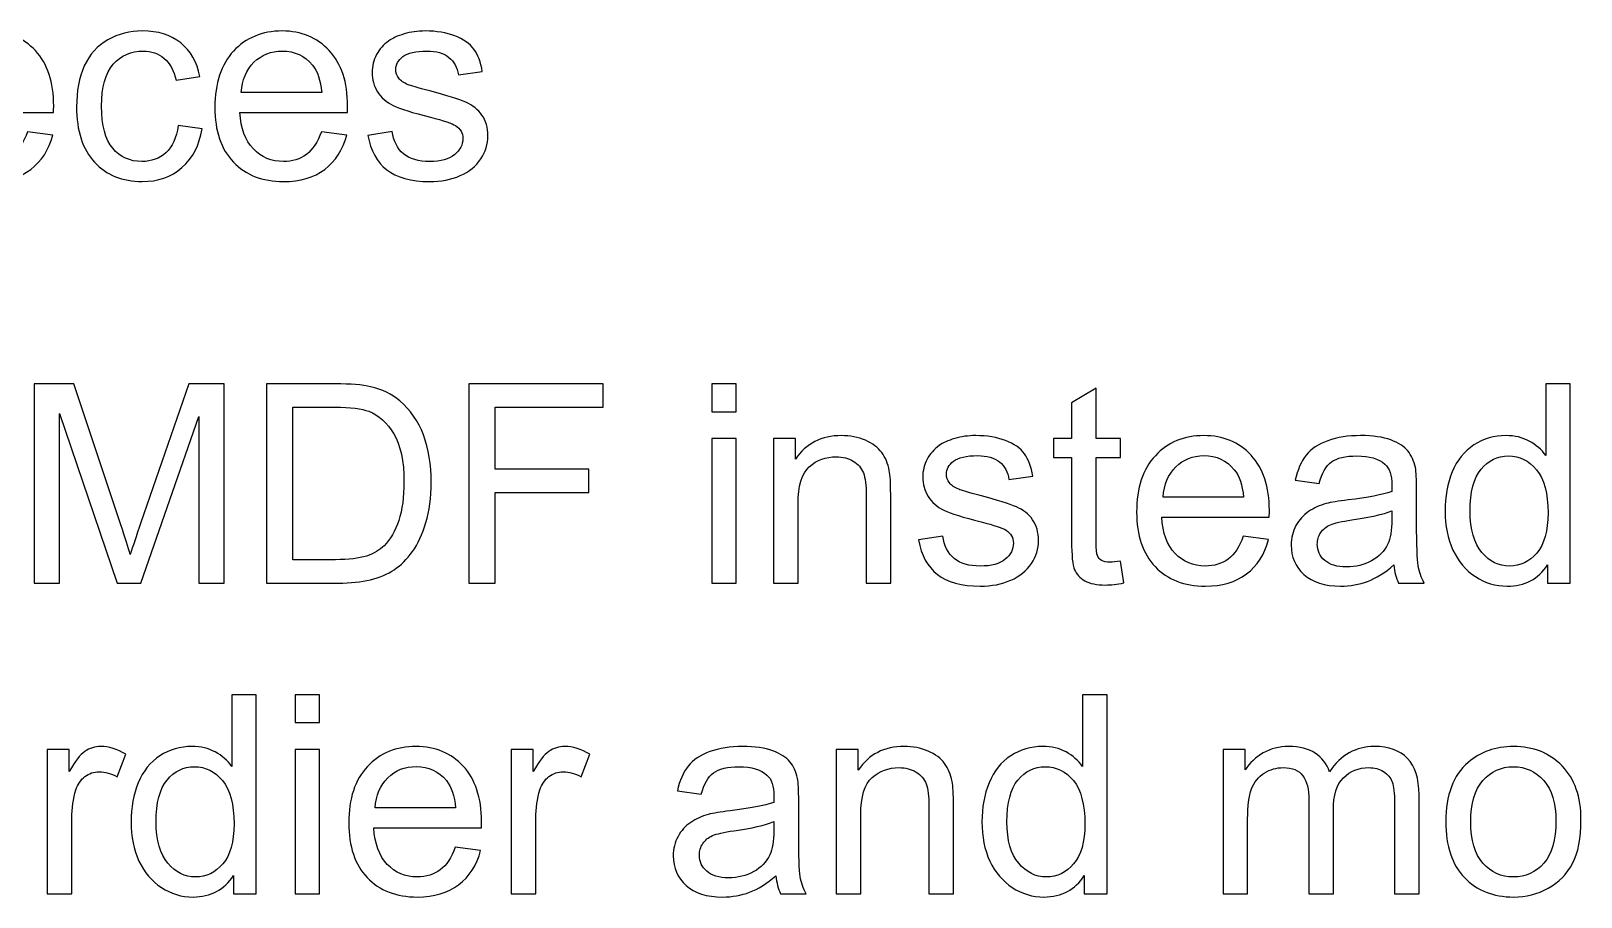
# Model space of a CAD drawing. Header units: millimetres. Extents: x 198 to 2265, y -986 to 144.
# Drawn here: x 579.4 to 720.9, y -965.9 to -886.9 of the extents above; entities that cross this region are included whole.
import ezdxf

# ---------------------------------------------------------------- set-up
doc = ezdxf.new("R2010")
doc.units = ezdxf.units.MM
doc.header["$MEASUREMENT"] = 0
doc.layers.add('Layer 1', color=7, linetype='Continuous')

msp = doc.modelspace()

# ---------------------------------------------------------------- linework, layer by layer
at = {"layer": 'Layer 1', "color": 250}
for points, knots in [([(579.1095, -896.0933), (579.1095, -896.0933), (581.4209, -896.3981), (581.4209, -896.3981), (581.0611, -897.7401), (580.388, -898.7857), (579.4058, -899.5265), (578.4237, -900.2674), (577.1706, -900.6399), (575.6424, -900.6399), (573.7205, -900.6399), (572.1965, -900.0472), (571.0704, -898.8619), (569.9443, -897.6808), (569.3813, -896.0171), (569.3813, -893.8793), (569.3813, -891.6695), (569.9486, -889.9507), (571.0873, -888.7315), (572.2261, -887.5081), (573.7035, -886.8985), (575.5196, -886.8985), (577.2765, -886.8985), (578.7116, -887.4954), (579.8249, -888.6934), (580.9383, -889.8915), (581.4971, -891.5763), (581.4971, -893.748), (581.4971, -893.8793), (581.4929, -894.0782), (581.4844, -894.3407), (581.4844, -894.3407), (571.6673, -894.3407), (571.6673, -894.3407), (571.752, -895.7843), (572.1584, -896.8934), (572.895, -897.6596), (573.6273, -898.4259), (574.546, -898.8111), (575.6424, -898.8111), (576.4594, -898.8111), (577.1579, -898.5952), (577.7337, -898.1634), (578.3136, -897.7316), (578.7708, -897.0416), (579.1095, -896.0933)], [0, 0, 0, 0, 0.06666667, 0.06666667, 0.06666667, 0.13333333, 0.13333333, 0.13333333, 0.2, 0.2, 0.2, 0.26666667, 0.26666667, 0.26666667, 0.33333333, 0.33333333, 0.33333333, 0.4, 0.4, 0.4, 0.46666667, 0.46666667, 0.46666667, 0.53333333, 0.53333333, 0.53333333, 0.6, 0.6, 0.6, 0.66666667, 0.66666667, 0.66666667, 0.73333333, 0.73333333, 0.73333333, 0.8, 0.8, 0.8, 0.86666667, 0.86666667, 0.86666667, 0.93333333, 0.93333333, 0.93333333, 1, 1, 1, 1]), ([(592.8551, -895.5345), (592.8551, -895.5345), (595.0395, -895.8393), (595.0395, -895.8393), (594.7982, -897.3421), (594.1886, -898.5148), (593.2022, -899.3657), (592.2159, -900.2166), (591.0009, -900.6399), (589.5658, -900.6399), (587.7666, -900.6399), (586.3188, -900.0515), (585.2266, -898.8746), (584.1302, -897.6977), (583.5841, -896.0129), (583.5841, -893.82), (583.5841, -892.3976), (583.8212, -891.1572), (584.2911, -890.0904), (584.761, -889.0279), (585.4764, -888.2278), (586.4416, -887.6986), (587.4026, -887.1652), (588.4482, -886.8985), (589.5827, -886.8985), (591.0094, -886.8985), (592.182, -887.2583), (593.0879, -887.9822), (593.9981, -888.7061), (594.5823, -889.7348), (594.8363, -891.0641), (594.8363, -891.0641), (592.6773, -891.3943), (592.6773, -891.3943), (592.4699, -890.5095), (592.1058, -889.8449), (591.5766, -889.3962), (591.0517, -888.9517), (590.4167, -888.7273), (589.6716, -888.7273), (588.5456, -888.7273), (587.6312, -889.1295), (586.9242, -889.9338), (586.2215, -890.7424), (585.8701, -892.0124), (585.8701, -893.7565), (585.8701, -895.526), (586.2088, -896.8087), (586.8861, -897.6088), (587.5677, -898.4089), (588.4524, -898.8111), (589.5404, -898.8111), (590.4209, -898.8111), (591.1533, -898.5444), (591.7375, -898.0068), (592.3259, -897.4734), (592.6985, -896.6479), (592.8551, -895.5345)], [0, 0, 0, 0, 0.05263158, 0.05263158, 0.05263158, 0.10526316, 0.10526316, 0.10526316, 0.15789474, 0.15789474, 0.15789474, 0.21052632, 0.21052632, 0.21052632, 0.26315789, 0.26315789, 0.26315789, 0.31578947, 0.31578947, 0.31578947, 0.36842105, 0.36842105, 0.36842105, 0.42105263, 0.42105263, 0.42105263, 0.47368421, 0.47368421, 0.47368421, 0.52631579, 0.52631579, 0.52631579, 0.57894737, 0.57894737, 0.57894737, 0.63157895, 0.63157895, 0.63157895, 0.68421053, 0.68421053, 0.68421053, 0.73684211, 0.73684211, 0.73684211, 0.78947368, 0.78947368, 0.78947368, 0.84210526, 0.84210526, 0.84210526, 0.89473684, 0.89473684, 0.89473684, 0.94736842, 0.94736842, 0.94736842, 1, 1, 1, 1]), ([(605.9361, -896.0933), (605.9361, -896.0933), (608.2475, -896.3981), (608.2475, -896.3981), (607.8877, -897.7401), (607.2146, -898.7857), (606.2324, -899.5265), (605.2503, -900.2674), (603.9972, -900.6399), (602.469, -900.6399), (600.5471, -900.6399), (599.0231, -900.0472), (597.897, -898.8619), (596.7709, -897.6808), (596.2079, -896.0171), (596.2079, -893.8793), (596.2079, -891.6695), (596.7752, -889.9507), (597.9139, -888.7315), (599.0527, -887.5081), (600.5301, -886.8985), (602.3462, -886.8985), (604.1031, -886.8985), (605.5382, -887.4954), (606.6515, -888.6934), (607.7649, -889.8915), (608.3237, -891.5763), (608.3237, -893.748), (608.3237, -893.8793), (608.3195, -894.0782), (608.311, -894.3407), (608.311, -894.3407), (598.4939, -894.3407), (598.4939, -894.3407), (598.5786, -895.7843), (598.985, -896.8934), (599.7216, -897.6596), (600.4539, -898.4259), (601.3726, -898.8111), (602.469, -898.8111), (603.286, -898.8111), (603.9845, -898.5952), (604.5603, -898.1634), (605.1402, -897.7316), (605.5974, -897.0416), (605.9361, -896.0933)], [0, 0, 0, 0, 0.06666667, 0.06666667, 0.06666667, 0.13333333, 0.13333333, 0.13333333, 0.2, 0.2, 0.2, 0.26666667, 0.26666667, 0.26666667, 0.33333333, 0.33333333, 0.33333333, 0.4, 0.4, 0.4, 0.46666667, 0.46666667, 0.46666667, 0.53333333, 0.53333333, 0.53333333, 0.6, 0.6, 0.6, 0.66666667, 0.66666667, 0.66666667, 0.73333333, 0.73333333, 0.73333333, 0.8, 0.8, 0.8, 0.86666667, 0.86666667, 0.86666667, 0.93333333, 0.93333333, 0.93333333, 1, 1, 1, 1]), ([(610.1821, -896.4235), (610.1821, -896.4235), (612.3919, -896.0679), (612.3919, -896.0679), (612.5147, -896.9527), (612.8618, -897.63), (613.4291, -898.1041), (613.9963, -898.574), (614.7922, -898.8111), (615.8082, -898.8111), (616.8369, -898.8111), (617.5989, -898.6037), (618.0984, -898.1846), (618.5937, -897.7697), (618.8435, -897.2786), (618.8435, -896.7156), (618.8435, -896.2118), (618.6191, -895.8139), (618.1746, -895.526), (617.8614, -895.3271), (617.0994, -895.0773), (615.8886, -894.7683), (614.2546, -894.3576), (613.1243, -894.002), (612.4893, -893.7015), (611.8585, -893.3967), (611.3801, -892.9818), (611.0542, -892.4484), (610.7282, -891.9192), (610.5631, -891.3308), (610.5631, -890.6873), (610.5631, -890.0989), (610.6986, -889.557), (610.9653, -889.0575), (611.2362, -888.558), (611.6003, -888.1431), (612.0617, -887.8129), (612.4088, -887.5589), (612.883, -887.343), (613.4799, -887.1652), (614.081, -886.9874), (614.7202, -886.8985), (615.406, -886.8985), (616.439, -886.8985), (617.3449, -887.0467), (618.1238, -887.3472), (618.907, -887.6436), (619.4827, -888.05), (619.8553, -888.558), (620.2236, -889.0702), (620.4818, -889.7518), (620.6215, -890.6069), (620.6215, -890.6069), (618.4371, -890.9117), (618.4371, -890.9117), (618.3397, -890.2259), (618.0519, -889.6883), (617.5777, -889.303), (617.1036, -888.9178), (616.4347, -888.7273), (615.5669, -888.7273), (614.5467, -888.7273), (613.8143, -888.8966), (613.3783, -889.2353), (612.9422, -889.574), (612.7221, -889.9719), (612.7221, -890.4249), (612.7221, -890.7127), (612.811, -890.9752), (612.993, -891.208), (613.1751, -891.4451), (613.4587, -891.6441), (613.8482, -891.8007), (614.0725, -891.8854), (614.7245, -892.0759), (615.8167, -892.3722), (617.3915, -892.7913), (618.4921, -893.1384), (619.1187, -893.4051), (619.7452, -893.6718), (620.2363, -894.0655), (620.5919, -894.5735), (620.9517, -895.0858), (621.1295, -895.7208), (621.1295, -896.4828), (621.1295, -897.2236), (620.9136, -897.9221), (620.4776, -898.5783), (620.0415, -899.2344), (619.415, -899.7424), (618.598, -900.1023), (617.7767, -900.4621), (616.8496, -900.6399), (615.8167, -900.6399), (614.1064, -900.6399), (612.7983, -900.2843), (611.9008, -899.5773), (611.0034, -898.8661), (610.4319, -897.8163), (610.1821, -896.4235)], [0, 0, 0, 0, 0.03030303, 0.03030303, 0.03030303, 0.06060606, 0.06060606, 0.06060606, 0.09090909, 0.09090909, 0.09090909, 0.12121212, 0.12121212, 0.12121212, 0.15151515, 0.15151515, 0.15151515, 0.18181818, 0.18181818, 0.18181818, 0.21212121, 0.21212121, 0.21212121, 0.24242424, 0.24242424, 0.24242424, 0.27272727, 0.27272727, 0.27272727, 0.3030303, 0.3030303, 0.3030303, 0.33333333, 0.33333333, 0.33333333, 0.36363636, 0.36363636, 0.36363636, 0.39393939, 0.39393939, 0.39393939, 0.42424242, 0.42424242, 0.42424242, 0.45454545, 0.45454545, 0.45454545, 0.48484848, 0.48484848, 0.48484848, 0.51515152, 0.51515152, 0.51515152, 0.54545455, 0.54545455, 0.54545455, 0.57575758, 0.57575758, 0.57575758, 0.60606061, 0.60606061, 0.60606061, 0.63636364, 0.63636364, 0.63636364, 0.66666667, 0.66666667, 0.66666667, 0.6969697, 0.6969697, 0.6969697, 0.72727273, 0.72727273, 0.72727273, 0.75757576, 0.75757576, 0.75757576, 0.78787879, 0.78787879, 0.78787879, 0.81818182, 0.81818182, 0.81818182, 0.84848485, 0.84848485, 0.84848485, 0.87878788, 0.87878788, 0.87878788, 0.90909091, 0.90909091, 0.90909091, 0.93939394, 0.93939394, 0.93939394, 0.96969697, 0.96969697, 0.96969697, 1, 1, 1, 1]), ([(598.6209, -892.5119), (598.6209, -892.5119), (605.9615, -892.5119), (605.9615, -892.5119), (605.8641, -891.4028), (605.5805, -890.573), (605.1191, -890.0185), (604.4121, -889.1591), (603.4892, -888.7273), (602.3589, -888.7273), (601.3345, -888.7273), (600.4751, -889.0702), (599.7766, -889.756), (599.0823, -890.4418), (598.6971, -891.3604), (598.6209, -892.5119)], [0, 0, 0, 0, 0.2, 0.2, 0.2, 0.4, 0.4, 0.4, 0.6, 0.6, 0.6, 0.8, 0.8, 0.8, 1, 1, 1, 1]), ([(579.7154, -937.2927), (579.7154, -937.2927), (579.7154, -919.1063), (579.7154, -919.1063), (579.7154, -919.1063), (583.3222, -919.1063), (583.3222, -919.1063), (583.3222, -919.1063), (587.6233, -931.9799), (587.6233, -931.9799), (588.0212, -933.1779), (588.3091, -934.0754), (588.4911, -934.6723), (588.6985, -934.0119), (589.0245, -933.0382), (589.4648, -931.7555), (589.4648, -931.7555), (593.842, -919.1063), (593.842, -919.1063), (593.842, -919.1063), (597.0636, -919.1063), (597.0636, -919.1063), (597.0636, -919.1063), (597.0636, -937.2927), (597.0636, -937.2927), (597.0636, -937.2927), (594.7522, -937.2927), (594.7522, -937.2927), (594.7522, -937.2927), (594.7522, -922.0781), (594.7522, -922.0781), (594.7522, -922.0781), (589.4436, -937.2927), (589.4436, -937.2927), (589.4436, -937.2927), (587.2761, -937.2927), (587.2761, -937.2927), (587.2761, -937.2927), (582.0268, -921.7987), (582.0268, -921.7987), (582.0268, -921.7987), (582.0268, -937.2927), (582.0268, -937.2927), (582.0268, -937.2927), (579.7154, -937.2927), (579.7154, -937.2927)], [0, 0, 0, 0, 0.06666667, 0.06666667, 0.06666667, 0.13333333, 0.13333333, 0.13333333, 0.2, 0.2, 0.2, 0.26666667, 0.26666667, 0.26666667, 0.33333333, 0.33333333, 0.33333333, 0.4, 0.4, 0.4, 0.46666667, 0.46666667, 0.46666667, 0.53333333, 0.53333333, 0.53333333, 0.6, 0.6, 0.6, 0.66666667, 0.66666667, 0.66666667, 0.73333333, 0.73333333, 0.73333333, 0.8, 0.8, 0.8, 0.86666667, 0.86666667, 0.86666667, 0.93333333, 0.93333333, 0.93333333, 1, 1, 1, 1]), ([(600.9244, -937.2927), (600.9244, -937.2927), (600.9244, -919.1063), (600.9244, -919.1063), (600.9244, -919.1063), (607.1897, -919.1063), (607.1897, -919.1063), (608.6037, -919.1063), (609.6832, -919.191), (610.4282, -919.3645), (611.4696, -919.6058), (612.3586, -920.0419), (613.0952, -920.6684), (614.0562, -921.4812), (614.7716, -922.5141), (615.2458, -923.7757), (615.7241, -925.0372), (615.9612, -926.4808), (615.9612, -928.1021), (615.9612, -929.4822), (615.8003, -930.7056), (615.4786, -931.7724), (615.1569, -932.8392), (614.742, -933.724), (614.2382, -934.4225), (613.7302, -935.121), (613.1799, -935.6713), (612.5788, -936.0693), (611.9819, -936.4714), (611.258, -936.7762), (610.4113, -936.9837), (609.5604, -937.1911), (608.5867, -937.2927), (607.4861, -937.2927), (607.4861, -937.2927), (600.9244, -937.2927), (600.9244, -937.2927)], [0, 0, 0, 0, 0.08333333, 0.08333333, 0.08333333, 0.16666667, 0.16666667, 0.16666667, 0.25, 0.25, 0.25, 0.33333333, 0.33333333, 0.33333333, 0.41666667, 0.41666667, 0.41666667, 0.5, 0.5, 0.5, 0.58333333, 0.58333333, 0.58333333, 0.66666667, 0.66666667, 0.66666667, 0.75, 0.75, 0.75, 0.83333333, 0.83333333, 0.83333333, 0.91666667, 0.91666667, 0.91666667, 1, 1, 1, 1]), ([(619.3944, -937.2927), (619.3944, -937.2927), (619.3944, -919.1063), (619.3944, -919.1063), (619.3944, -919.1063), (631.6626, -919.1063), (631.6626, -919.1063), (631.6626, -919.1063), (631.6626, -921.2399), (631.6626, -921.2399), (631.6626, -921.2399), (621.8074, -921.2399), (621.8074, -921.2399), (621.8074, -921.2399), (621.8074, -926.9041), (621.8074, -926.9041), (621.8074, -926.9041), (630.3418, -926.9041), (630.3418, -926.9041), (630.3418, -926.9041), (630.3418, -929.0377), (630.3418, -929.0377), (630.3418, -929.0377), (621.8074, -929.0377), (621.8074, -929.0377), (621.8074, -929.0377), (621.8074, -937.2927), (621.8074, -937.2927), (621.8074, -937.2927), (619.3944, -937.2927), (619.3944, -937.2927)], [0, 0, 0, 0, 0.1, 0.1, 0.1, 0.2, 0.2, 0.2, 0.3, 0.3, 0.3, 0.4, 0.4, 0.4, 0.5, 0.5, 0.5, 0.6, 0.6, 0.6, 0.7, 0.7, 0.7, 0.8, 0.8, 0.8, 0.9, 0.9, 0.9, 1, 1, 1, 1]), ([(641.5602, -921.6463), (641.5602, -921.6463), (641.5602, -919.1063), (641.5602, -919.1063), (641.5602, -919.1063), (643.7954, -919.1063), (643.7954, -919.1063), (643.7954, -919.1063), (643.7954, -921.6463), (643.7954, -921.6463), (643.7954, -921.6463), (641.5602, -921.6463), (641.5602, -921.6463)], [0, 0, 0, 0, 0.25, 0.25, 0.25, 0.5, 0.5, 0.5, 0.75, 0.75, 0.75, 1, 1, 1, 1]), ([(678.8812, -935.2988), (678.8812, -935.2988), (679.186, -937.2715), (679.186, -937.2715), (678.5595, -937.4028), (677.9964, -937.4705), (677.5054, -937.4705), (676.6968, -937.4705), (676.0703, -937.3435), (675.6215, -937.0853), (675.177, -936.827), (674.8638, -936.4926), (674.6817, -936.0735), (674.4997, -935.6544), (674.4108, -934.7739), (674.4108, -933.4319), (674.4108, -933.4319), (674.4108, -925.8373), (674.4108, -925.8373), (674.4108, -925.8373), (672.7598, -925.8373), (672.7598, -925.8373), (672.7598, -925.8373), (672.7598, -924.1101), (672.7598, -924.1101), (672.7598, -924.1101), (674.4108, -924.1101), (674.4108, -924.1101), (674.4108, -924.1101), (674.4108, -920.8504), (674.4108, -920.8504), (674.4108, -920.8504), (676.646, -919.5085), (676.646, -919.5085), (676.646, -919.5085), (676.646, -924.1101), (676.646, -924.1101), (676.646, -924.1101), (678.8812, -924.1101), (678.8812, -924.1101), (678.8812, -924.1101), (678.8812, -925.8373), (678.8812, -925.8373), (678.8812, -925.8373), (676.646, -925.8373), (676.646, -925.8373), (676.646, -925.8373), (676.646, -933.5589), (676.646, -933.5589), (676.646, -934.1981), (676.6841, -934.6088), (676.7645, -934.7908), (676.8407, -934.9728), (676.9677, -935.1168), (677.1455, -935.2268), (677.3233, -935.3327), (677.5773, -935.3877), (677.9075, -935.3877), (678.1531, -935.3877), (678.479, -935.3581), (678.8812, -935.2988)], [0, 0, 0, 0, 0.05, 0.05, 0.05, 0.1, 0.1, 0.1, 0.15, 0.15, 0.15, 0.2, 0.2, 0.2, 0.25, 0.25, 0.25, 0.3, 0.3, 0.3, 0.35, 0.35, 0.35, 0.4, 0.4, 0.4, 0.45, 0.45, 0.45, 0.5, 0.5, 0.5, 0.55, 0.55, 0.55, 0.6, 0.6, 0.6, 0.65, 0.65, 0.65, 0.7, 0.7, 0.7, 0.75, 0.75, 0.75, 0.8, 0.8, 0.8, 0.85, 0.85, 0.85, 0.9, 0.9, 0.9, 0.95, 0.95, 0.95, 1, 1, 1, 1]), ([(717.849, -937.2927), (717.849, -937.2927), (717.849, -935.6205), (717.849, -935.6205), (717.015, -936.9202), (715.7874, -937.5721), (714.166, -937.5721), (713.1161, -937.5721), (712.1509, -937.2842), (711.2746, -936.7043), (710.3941, -936.1285), (709.7125, -935.32), (709.2257, -934.287), (708.7431, -933.2499), (708.5018, -932.0603), (708.5018, -930.7141), (708.5018, -929.4018), (708.7219, -928.2122), (709.158, -927.1412), (709.5982, -926.0744), (710.2544, -925.2531), (711.1307, -924.6858), (712.0028, -924.1143), (712.9849, -923.8307), (714.0644, -923.8307), (714.8603, -923.8307), (715.5672, -924), (716.1853, -924.3345), (716.8034, -924.6689), (717.3071, -925.1092), (717.6966, -925.6468), (717.6966, -925.6468), (717.6966, -919.1063), (717.6966, -919.1063), (717.6966, -919.1063), (719.9318, -919.1063), (719.9318, -919.1063), (719.9318, -919.1063), (719.9318, -937.2927), (719.9318, -937.2927), (719.9318, -937.2927), (717.849, -937.2927), (717.849, -937.2927)], [0, 0, 0, 0, 0.07142857, 0.07142857, 0.07142857, 0.14285714, 0.14285714, 0.14285714, 0.21428571, 0.21428571, 0.21428571, 0.28571429, 0.28571429, 0.28571429, 0.35714286, 0.35714286, 0.35714286, 0.42857143, 0.42857143, 0.42857143, 0.5, 0.5, 0.5, 0.57142857, 0.57142857, 0.57142857, 0.64285714, 0.64285714, 0.64285714, 0.71428571, 0.71428571, 0.71428571, 0.78571429, 0.78571429, 0.78571429, 0.85714286, 0.85714286, 0.85714286, 0.92857143, 0.92857143, 0.92857143, 1, 1, 1, 1]), ([(603.3374, -935.1591), (603.3374, -935.1591), (607.2151, -935.1591), (607.2151, -935.1591), (608.4132, -935.1591), (609.353, -935.049), (610.0345, -934.8247), (610.7161, -934.6003), (611.258, -934.287), (611.6644, -933.8806), (612.2316, -933.3091), (612.6761, -932.5387), (612.9936, -931.5735), (613.3111, -930.6083), (613.472, -929.4399), (613.472, -928.064), (613.472, -926.159), (613.1587, -924.6943), (612.5364, -923.6698), (611.9141, -922.6454), (611.1564, -921.9596), (610.2631, -921.6124), (609.6197, -921.3627), (608.5825, -921.2399), (607.1516, -921.2399), (607.1516, -921.2399), (603.3374, -921.2399), (603.3374, -921.2399), (603.3374, -921.2399), (603.3374, -935.1591), (603.3374, -935.1591)], [0, 0, 0, 0, 0.1, 0.1, 0.1, 0.2, 0.2, 0.2, 0.3, 0.3, 0.3, 0.4, 0.4, 0.4, 0.5, 0.5, 0.5, 0.6, 0.6, 0.6, 0.7, 0.7, 0.7, 0.8, 0.8, 0.8, 0.9, 0.9, 0.9, 1, 1, 1, 1]), ([(647.2032, -937.2927), (647.2032, -937.2927), (647.2032, -924.1101), (647.2032, -924.1101), (647.2032, -924.1101), (649.2098, -924.1101), (649.2098, -924.1101), (649.2098, -924.1101), (649.2098, -925.9812), (649.2098, -925.9812), (650.175, -924.5461), (651.572, -923.8307), (653.3966, -923.8307), (654.1924, -923.8307), (654.9206, -923.9746), (655.5852, -924.2583), (656.2498, -924.5419), (656.7494, -924.9187), (657.0796, -925.3801), (657.4098, -925.8415), (657.6426, -926.3919), (657.7738, -927.0269), (657.8543, -927.4417), (657.8966, -928.1656), (657.8966, -929.1986), (657.8966, -929.1986), (657.8966, -937.2927), (657.8966, -937.2927), (657.8966, -937.2927), (655.6614, -937.2927), (655.6614, -937.2927), (655.6614, -937.2927), (655.6614, -929.2832), (655.6614, -929.2832), (655.6614, -928.3731), (655.5767, -927.6915), (655.4032, -927.2428), (655.2296, -926.794), (654.9206, -926.4342), (654.4803, -926.1633), (654.04, -925.8966), (653.5193, -925.7611), (652.9267, -925.7611), (651.9784, -925.7611), (651.1614, -926.0617), (650.4713, -926.667), (649.7813, -927.2682), (649.4384, -928.4154), (649.4384, -930.1003), (649.4384, -930.1003), (649.4384, -937.2927), (649.4384, -937.2927), (649.4384, -937.2927), (647.2032, -937.2927), (647.2032, -937.2927)], [0, 0, 0, 0, 0.05555556, 0.05555556, 0.05555556, 0.11111111, 0.11111111, 0.11111111, 0.16666667, 0.16666667, 0.16666667, 0.22222222, 0.22222222, 0.22222222, 0.27777778, 0.27777778, 0.27777778, 0.33333333, 0.33333333, 0.33333333, 0.38888889, 0.38888889, 0.38888889, 0.44444444, 0.44444444, 0.44444444, 0.5, 0.5, 0.5, 0.55555556, 0.55555556, 0.55555556, 0.61111111, 0.61111111, 0.61111111, 0.66666667, 0.66666667, 0.66666667, 0.72222222, 0.72222222, 0.72222222, 0.77777778, 0.77777778, 0.77777778, 0.83333333, 0.83333333, 0.83333333, 0.88888889, 0.88888889, 0.88888889, 0.94444444, 0.94444444, 0.94444444, 1, 1, 1, 1]), ([(660.4408, -933.3557), (660.4408, -933.3557), (662.6506, -933.0001), (662.6506, -933.0001), (662.7734, -933.8849), (663.1205, -934.5622), (663.6878, -935.0363), (664.255, -935.5062), (665.0509, -935.7433), (666.0669, -935.7433), (667.0956, -935.7433), (667.8576, -935.5359), (668.3571, -935.1168), (668.8524, -934.7019), (669.1022, -934.2108), (669.1022, -933.6478), (669.1022, -933.144), (668.8778, -932.7461), (668.4333, -932.4582), (668.1201, -932.2593), (667.3581, -932.0095), (666.1473, -931.7005), (664.5133, -931.2898), (663.383, -930.9342), (662.748, -930.6337), (662.1172, -930.3289), (661.6388, -929.914), (661.3129, -929.3806), (660.9869, -928.8514), (660.8218, -928.263), (660.8218, -927.6195), (660.8218, -927.0311), (660.9573, -926.4892), (661.224, -925.9897), (661.4949, -925.4902), (661.859, -925.0753), (662.3204, -924.7451), (662.6675, -924.4911), (663.1417, -924.2752), (663.7386, -924.0974), (664.3397, -923.9196), (664.9789, -923.8307), (665.6647, -923.8307), (666.6977, -923.8307), (667.6036, -923.9789), (668.3825, -924.2794), (669.1657, -924.5758), (669.7414, -924.9822), (670.114, -925.4902), (670.4823, -926.0024), (670.7405, -926.684), (670.8802, -927.5391), (670.8802, -927.5391), (668.6958, -927.8439), (668.6958, -927.8439), (668.5984, -927.1581), (668.3106, -926.6205), (667.8364, -926.2352), (667.3623, -925.85), (666.6934, -925.6595), (665.8256, -925.6595), (664.8054, -925.6595), (664.073, -925.8288), (663.637, -926.1675), (663.2009, -926.5062), (662.9808, -926.9041), (662.9808, -927.3571), (662.9808, -927.6449), (663.0697, -927.9074), (663.2517, -928.1402), (663.4338, -928.3773), (663.7174, -928.5763), (664.1069, -928.7329), (664.3312, -928.8176), (664.9832, -929.0081), (666.0754, -929.3044), (667.6502, -929.7235), (668.7508, -930.0706), (669.3774, -930.3373), (670.0039, -930.604), (670.495, -930.9977), (670.8506, -931.5057), (671.2104, -932.018), (671.3882, -932.653), (671.3882, -933.415), (671.3882, -934.1558), (671.1723, -934.8543), (670.7363, -935.5105), (670.3002, -936.1666), (669.6737, -936.6746), (668.8567, -937.0345), (668.0354, -937.3943), (667.1083, -937.5721), (666.0754, -937.5721), (664.3651, -937.5721), (663.057, -937.2165), (662.1595, -936.5095), (661.2621, -935.7983), (660.6906, -934.7485), (660.4408, -933.3557)], [0, 0, 0, 0, 0.03030303, 0.03030303, 0.03030303, 0.06060606, 0.06060606, 0.06060606, 0.09090909, 0.09090909, 0.09090909, 0.12121212, 0.12121212, 0.12121212, 0.15151515, 0.15151515, 0.15151515, 0.18181818, 0.18181818, 0.18181818, 0.21212121, 0.21212121, 0.21212121, 0.24242424, 0.24242424, 0.24242424, 0.27272727, 0.27272727, 0.27272727, 0.3030303, 0.3030303, 0.3030303, 0.33333333, 0.33333333, 0.33333333, 0.36363636, 0.36363636, 0.36363636, 0.39393939, 0.39393939, 0.39393939, 0.42424242, 0.42424242, 0.42424242, 0.45454545, 0.45454545, 0.45454545, 0.48484848, 0.48484848, 0.48484848, 0.51515152, 0.51515152, 0.51515152, 0.54545455, 0.54545455, 0.54545455, 0.57575758, 0.57575758, 0.57575758, 0.60606061, 0.60606061, 0.60606061, 0.63636364, 0.63636364, 0.63636364, 0.66666667, 0.66666667, 0.66666667, 0.6969697, 0.6969697, 0.6969697, 0.72727273, 0.72727273, 0.72727273, 0.75757576, 0.75757576, 0.75757576, 0.78787879, 0.78787879, 0.78787879, 0.81818182, 0.81818182, 0.81818182, 0.84848485, 0.84848485, 0.84848485, 0.87878788, 0.87878788, 0.87878788, 0.90909091, 0.90909091, 0.90909091, 0.93939394, 0.93939394, 0.93939394, 0.96969697, 0.96969697, 0.96969697, 1, 1, 1, 1]), ([(690.0784, -933.0255), (690.0784, -933.0255), (692.3898, -933.3303), (692.3898, -933.3303), (692.03, -934.6723), (691.3569, -935.7179), (690.3747, -936.4587), (689.3926, -937.1996), (688.1395, -937.5721), (686.6113, -937.5721), (684.6894, -937.5721), (683.1654, -936.9794), (682.0393, -935.7941), (680.9132, -934.613), (680.3502, -932.9493), (680.3502, -930.8115), (680.3502, -928.6017), (680.9175, -926.8829), (682.0562, -925.6637), (683.195, -924.4403), (684.6724, -923.8307), (686.4885, -923.8307), (688.2454, -923.8307), (689.6805, -924.4276), (690.7938, -925.6256), (691.9072, -926.8237), (692.466, -928.5085), (692.466, -930.6802), (692.466, -930.8115), (692.4618, -931.0104), (692.4533, -931.2729), (692.4533, -931.2729), (682.6362, -931.2729), (682.6362, -931.2729), (682.7209, -932.7165), (683.1273, -933.8256), (683.8639, -934.5918), (684.5962, -935.3581), (685.5149, -935.7433), (686.6113, -935.7433), (687.4283, -935.7433), (688.1268, -935.5274), (688.7026, -935.0956), (689.2825, -934.6638), (689.7397, -933.9738), (690.0784, -933.0255)], [0, 0, 0, 0, 0.06666667, 0.06666667, 0.06666667, 0.13333333, 0.13333333, 0.13333333, 0.2, 0.2, 0.2, 0.26666667, 0.26666667, 0.26666667, 0.33333333, 0.33333333, 0.33333333, 0.4, 0.4, 0.4, 0.46666667, 0.46666667, 0.46666667, 0.53333333, 0.53333333, 0.53333333, 0.6, 0.6, 0.6, 0.66666667, 0.66666667, 0.66666667, 0.73333333, 0.73333333, 0.73333333, 0.8, 0.8, 0.8, 0.86666667, 0.86666667, 0.86666667, 0.93333333, 0.93333333, 0.93333333, 1, 1, 1, 1]), ([(703.824, -935.6417), (702.9943, -936.3487), (702.1942, -936.844), (701.4279, -937.1361), (700.6617, -937.4282), (699.8404, -937.5721), (698.9599, -937.5721), (697.5121, -937.5721), (696.3987, -937.2207), (695.6198, -936.5138), (694.8409, -935.811), (694.4514, -934.9093), (694.4514, -933.8129), (694.4514, -933.1694), (694.5996, -932.581), (694.8917, -932.0476), (695.188, -931.5142), (695.5732, -931.0909), (696.0474, -930.7691), (696.5257, -930.4474), (697.0591, -930.2019), (697.656, -930.0368), (698.0963, -929.9225), (698.7609, -929.8124), (699.6457, -929.7023), (701.4491, -929.4907), (702.7826, -929.2324), (703.6335, -928.9361), (703.642, -928.6313), (703.6462, -928.4366), (703.6462, -928.3561), (703.6462, -927.4502), (703.4345, -926.811), (703.0112, -926.4384), (702.4397, -925.9347), (701.5888, -925.6849), (700.4627, -925.6849), (699.4086, -925.6849), (698.6297, -925.8712), (698.1302, -926.2395), (697.6264, -926.6078), (697.2581, -927.2597), (697.0168, -928.1995), (697.0168, -928.1995), (694.8324, -927.8947), (694.8324, -927.8947), (695.0314, -926.9591), (695.3573, -926.2014), (695.8145, -925.6256), (696.2717, -925.0499), (696.9321, -924.6096), (697.7957, -924.2964), (698.6551, -923.9873), (699.6584, -923.8307), (700.7929, -923.8307), (701.919, -923.8307), (702.8376, -923.9619), (703.5446, -924.2286), (704.2473, -924.4953), (704.768, -924.8255), (705.0982, -925.2277), (705.4284, -925.6299), (705.6613, -926.1379), (705.7967, -926.7517), (705.8687, -927.1327), (705.9068, -927.8185), (705.9068, -928.8049), (705.9068, -928.8049), (705.9068, -931.7682), (705.9068, -931.7682), (705.9068, -933.8383), (705.9534, -935.1464), (706.0465, -935.701), (706.1354, -936.2555), (706.3217, -936.7847), (706.5926, -937.2927), (706.5926, -937.2927), (704.2558, -937.2927), (704.2558, -937.2927), (704.0314, -936.8228), (703.8875, -936.2725), (703.824, -935.6417)], [0, 0, 0, 0, 0.03703704, 0.03703704, 0.03703704, 0.07407407, 0.07407407, 0.07407407, 0.11111111, 0.11111111, 0.11111111, 0.14814815, 0.14814815, 0.14814815, 0.18518519, 0.18518519, 0.18518519, 0.22222222, 0.22222222, 0.22222222, 0.25925926, 0.25925926, 0.25925926, 0.2962963, 0.2962963, 0.2962963, 0.33333333, 0.33333333, 0.33333333, 0.37037037, 0.37037037, 0.37037037, 0.40740741, 0.40740741, 0.40740741, 0.44444444, 0.44444444, 0.44444444, 0.48148148, 0.48148148, 0.48148148, 0.51851852, 0.51851852, 0.51851852, 0.55555556, 0.55555556, 0.55555556, 0.59259259, 0.59259259, 0.59259259, 0.62962963, 0.62962963, 0.62962963, 0.66666667, 0.66666667, 0.66666667, 0.7037037, 0.7037037, 0.7037037, 0.74074074, 0.74074074, 0.74074074, 0.77777778, 0.77777778, 0.77777778, 0.81481481, 0.81481481, 0.81481481, 0.85185185, 0.85185185, 0.85185185, 0.88888889, 0.88888889, 0.88888889, 0.92592593, 0.92592593, 0.92592593, 0.96296296, 0.96296296, 0.96296296, 1, 1, 1, 1]), ([(641.5602, -937.2927), (641.5602, -937.2927), (641.5602, -924.1101), (641.5602, -924.1101), (641.5602, -924.1101), (643.7954, -924.1101), (643.7954, -924.1101), (643.7954, -924.1101), (643.7954, -937.2927), (643.7954, -937.2927), (643.7954, -937.2927), (641.5602, -937.2927), (641.5602, -937.2927)], [0, 0, 0, 0, 0.25, 0.25, 0.25, 0.5, 0.5, 0.5, 0.75, 0.75, 0.75, 1, 1, 1, 1]), ([(682.7632, -929.4441), (682.7632, -929.4441), (690.1038, -929.4441), (690.1038, -929.4441), (690.0064, -928.335), (689.7228, -927.5052), (689.2614, -926.9507), (688.5544, -926.0913), (687.6315, -925.6595), (686.5012, -925.6595), (685.4768, -925.6595), (684.6174, -926.0024), (683.9189, -926.6882), (683.2246, -927.374), (682.8394, -928.2926), (682.7632, -929.4441)], [0, 0, 0, 0, 0.2, 0.2, 0.2, 0.4, 0.4, 0.4, 0.6, 0.6, 0.6, 0.8, 0.8, 0.8, 1, 1, 1, 1]), ([(710.7878, -930.7183), (710.7878, -932.4032), (711.1434, -933.6605), (711.8588, -934.4945), (712.57, -935.3284), (713.4125, -935.7433), (714.3819, -935.7433), (715.3598, -935.7433), (716.1895, -935.3454), (716.8753, -934.5495), (717.5569, -933.7536), (717.8998, -932.5387), (717.8998, -930.9046), (717.8998, -929.1097), (717.5527, -927.7889), (716.8542, -926.9464), (716.1599, -926.104), (715.3005, -925.6849), (714.2803, -925.6849), (713.2855, -925.6849), (712.4557, -926.0871), (711.7869, -926.8956), (711.1222, -927.7042), (710.7878, -928.9784), (710.7878, -930.7183)], [0, 0, 0, 0, 0.125, 0.125, 0.125, 0.25, 0.25, 0.25, 0.375, 0.375, 0.375, 0.5, 0.5, 0.5, 0.625, 0.625, 0.625, 0.75, 0.75, 0.75, 0.875, 0.875, 0.875, 1, 1, 1, 1]), ([(703.6462, -930.6887), (702.8334, -931.0189), (701.6142, -931.2983), (699.9886, -931.5269), (699.0657, -931.6581), (698.4138, -931.8063), (698.0328, -931.9714), (697.6518, -932.1365), (697.3597, -932.3778), (697.1523, -932.6911), (696.9448, -933.0086), (696.839, -933.3599), (696.839, -933.7494), (696.839, -934.3378), (697.0634, -934.8331), (697.5163, -935.2268), (697.9693, -935.6205), (698.6297, -935.8195), (699.4975, -935.8195), (700.3569, -935.8195), (701.1231, -935.6332), (701.7962, -935.2565), (702.4651, -934.8839), (702.9604, -934.3717), (703.2737, -933.724), (703.515, -933.2202), (703.6335, -932.4794), (703.6335, -931.5015), (703.6335, -931.5015), (703.6462, -930.6887), (703.6462, -930.6887)], [0, 0, 0, 0, 0.1, 0.1, 0.1, 0.2, 0.2, 0.2, 0.3, 0.3, 0.3, 0.4, 0.4, 0.4, 0.5, 0.5, 0.5, 0.6, 0.6, 0.6, 0.7, 0.7, 0.7, 0.8, 0.8, 0.8, 0.9, 0.9, 0.9, 1, 1, 1, 1]), ([(597.906, -965.6688), (597.906, -965.6688), (597.906, -963.9966), (597.906, -963.9966), (597.072, -965.2963), (595.8444, -965.9482), (594.223, -965.9482), (593.1731, -965.9482), (592.2079, -965.6603), (591.3316, -965.0804), (590.4511, -964.5046), (589.7695, -963.6961), (589.2827, -962.6631), (588.8001, -961.626), (588.5588, -960.4364), (588.5588, -959.0902), (588.5588, -957.7779), (588.7789, -956.5883), (589.215, -955.5173), (589.6552, -954.4505), (590.3114, -953.6292), (591.1877, -953.0619), (592.0598, -952.4904), (593.0419, -952.2068), (594.1214, -952.2068), (594.9173, -952.2068), (595.6242, -952.3761), (596.2423, -952.7106), (596.8604, -953.045), (597.3641, -953.4853), (597.7536, -954.0229), (597.7536, -954.0229), (597.7536, -947.4824), (597.7536, -947.4824), (597.7536, -947.4824), (599.9888, -947.4824), (599.9888, -947.4824), (599.9888, -947.4824), (599.9888, -965.6688), (599.9888, -965.6688), (599.9888, -965.6688), (597.906, -965.6688), (597.906, -965.6688)], [0, 0, 0, 0, 0.07142857, 0.07142857, 0.07142857, 0.14285714, 0.14285714, 0.14285714, 0.21428571, 0.21428571, 0.21428571, 0.28571429, 0.28571429, 0.28571429, 0.35714286, 0.35714286, 0.35714286, 0.42857143, 0.42857143, 0.42857143, 0.5, 0.5, 0.5, 0.57142857, 0.57142857, 0.57142857, 0.64285714, 0.64285714, 0.64285714, 0.71428571, 0.71428571, 0.71428571, 0.78571429, 0.78571429, 0.78571429, 0.85714286, 0.85714286, 0.85714286, 0.92857143, 0.92857143, 0.92857143, 1, 1, 1, 1]), ([(603.5236, -950.0224), (603.5236, -950.0224), (603.5236, -947.4824), (603.5236, -947.4824), (603.5236, -947.4824), (605.7588, -947.4824), (605.7588, -947.4824), (605.7588, -947.4824), (605.7588, -950.0224), (605.7588, -950.0224), (605.7588, -950.0224), (603.5236, -950.0224), (603.5236, -950.0224)], [0, 0, 0, 0, 0.25, 0.25, 0.25, 0.5, 0.5, 0.5, 0.75, 0.75, 0.75, 1, 1, 1, 1]), ([(675.5706, -965.6688), (675.5706, -965.6688), (675.5706, -963.9966), (675.5706, -963.9966), (674.7366, -965.2963), (673.509, -965.9482), (671.8876, -965.9482), (670.8377, -965.9482), (669.8725, -965.6603), (668.9962, -965.0804), (668.1157, -964.5046), (667.4341, -963.6961), (666.9473, -962.6631), (666.4647, -961.626), (666.2234, -960.4364), (666.2234, -959.0902), (666.2234, -957.7779), (666.4435, -956.5883), (666.8796, -955.5173), (667.3198, -954.4505), (667.976, -953.6292), (668.8523, -953.0619), (669.7244, -952.4904), (670.7065, -952.2068), (671.786, -952.2068), (672.5819, -952.2068), (673.2888, -952.3761), (673.9069, -952.7106), (674.525, -953.045), (675.0287, -953.4853), (675.4182, -954.0229), (675.4182, -954.0229), (675.4182, -947.4824), (675.4182, -947.4824), (675.4182, -947.4824), (677.6534, -947.4824), (677.6534, -947.4824), (677.6534, -947.4824), (677.6534, -965.6688), (677.6534, -965.6688), (677.6534, -965.6688), (675.5706, -965.6688), (675.5706, -965.6688)], [0, 0, 0, 0, 0.07142857, 0.07142857, 0.07142857, 0.14285714, 0.14285714, 0.14285714, 0.21428571, 0.21428571, 0.21428571, 0.28571429, 0.28571429, 0.28571429, 0.35714286, 0.35714286, 0.35714286, 0.42857143, 0.42857143, 0.42857143, 0.5, 0.5, 0.5, 0.57142857, 0.57142857, 0.57142857, 0.64285714, 0.64285714, 0.64285714, 0.71428571, 0.71428571, 0.71428571, 0.78571429, 0.78571429, 0.78571429, 0.85714286, 0.85714286, 0.85714286, 0.92857143, 0.92857143, 0.92857143, 1, 1, 1, 1]), ([(580.9134, -965.6688), (580.9134, -965.6688), (580.9134, -952.4862), (580.9134, -952.4862), (580.9134, -952.4862), (582.92, -952.4862), (582.92, -952.4862), (582.92, -952.4862), (582.92, -954.5055), (582.92, -954.5055), (583.4322, -953.5699), (583.9064, -952.9519), (584.3424, -952.6555), (584.7784, -952.355), (585.2568, -952.2068), (585.7775, -952.2068), (586.531, -952.2068), (587.2973, -952.4439), (588.0762, -952.9138), (588.0762, -952.9138), (587.2803, -954.9754), (587.2803, -954.9754), (586.7385, -954.6706), (586.1966, -954.5182), (585.6547, -954.5182), (585.1679, -954.5182), (584.7319, -954.6664), (584.3466, -954.9585), (583.9614, -955.2506), (583.6862, -955.657), (583.5211, -956.1777), (583.2714, -956.9693), (583.1486, -957.8371), (583.1486, -958.7812), (583.1486, -958.7812), (583.1486, -965.6688), (583.1486, -965.6688), (583.1486, -965.6688), (580.9134, -965.6688), (580.9134, -965.6688)], [0, 0, 0, 0, 0.07692308, 0.07692308, 0.07692308, 0.15384615, 0.15384615, 0.15384615, 0.23076923, 0.23076923, 0.23076923, 0.30769231, 0.30769231, 0.30769231, 0.38461538, 0.38461538, 0.38461538, 0.46153846, 0.46153846, 0.46153846, 0.53846154, 0.53846154, 0.53846154, 0.61538462, 0.61538462, 0.61538462, 0.69230769, 0.69230769, 0.69230769, 0.76923077, 0.76923077, 0.76923077, 0.84615385, 0.84615385, 0.84615385, 0.92307692, 0.92307692, 0.92307692, 1, 1, 1, 1]), ([(603.5236, -965.6688), (603.5236, -965.6688), (603.5236, -952.4862), (603.5236, -952.4862), (603.5236, -952.4862), (605.7588, -952.4862), (605.7588, -952.4862), (605.7588, -952.4862), (605.7588, -965.6688), (605.7588, -965.6688), (605.7588, -965.6688), (603.5236, -965.6688), (603.5236, -965.6688)], [0, 0, 0, 0, 0.25, 0.25, 0.25, 0.5, 0.5, 0.5, 0.75, 0.75, 0.75, 1, 1, 1, 1]), ([(618.1582, -961.4016), (618.1582, -961.4016), (620.4696, -961.7064), (620.4696, -961.7064), (620.1098, -963.0484), (619.4367, -964.094), (618.4545, -964.8348), (617.4724, -965.5757), (616.2193, -965.9482), (614.6911, -965.9482), (612.7692, -965.9482), (611.2452, -965.3555), (610.1191, -964.1702), (608.993, -962.9891), (608.43, -961.3254), (608.43, -959.1876), (608.43, -956.9778), (608.9973, -955.259), (610.136, -954.0398), (611.2748, -952.8164), (612.7522, -952.2068), (614.5683, -952.2068), (616.3252, -952.2068), (617.7603, -952.8037), (618.8736, -954.0017), (619.987, -955.1998), (620.5458, -956.8846), (620.5458, -959.0563), (620.5458, -959.1876), (620.5416, -959.3865), (620.5331, -959.649), (620.5331, -959.649), (610.716, -959.649), (610.716, -959.649), (610.8007, -961.0926), (611.2071, -962.2017), (611.9437, -962.9679), (612.676, -963.7342), (613.5947, -964.1194), (614.6911, -964.1194), (615.5081, -964.1194), (616.2066, -963.9035), (616.7824, -963.4717), (617.3623, -963.0399), (617.8195, -962.3499), (618.1582, -961.4016)], [0, 0, 0, 0, 0.06666667, 0.06666667, 0.06666667, 0.13333333, 0.13333333, 0.13333333, 0.2, 0.2, 0.2, 0.26666667, 0.26666667, 0.26666667, 0.33333333, 0.33333333, 0.33333333, 0.4, 0.4, 0.4, 0.46666667, 0.46666667, 0.46666667, 0.53333333, 0.53333333, 0.53333333, 0.6, 0.6, 0.6, 0.66666667, 0.66666667, 0.66666667, 0.73333333, 0.73333333, 0.73333333, 0.8, 0.8, 0.8, 0.86666667, 0.86666667, 0.86666667, 0.93333333, 0.93333333, 0.93333333, 1, 1, 1, 1]), ([(623.2678, -965.6688), (623.2678, -965.6688), (623.2678, -952.4862), (623.2678, -952.4862), (623.2678, -952.4862), (625.2744, -952.4862), (625.2744, -952.4862), (625.2744, -952.4862), (625.2744, -954.5055), (625.2744, -954.5055), (625.7866, -953.5699), (626.2608, -952.9519), (626.6968, -952.6555), (627.1328, -952.355), (627.6112, -952.2068), (628.1319, -952.2068), (628.8854, -952.2068), (629.6517, -952.4439), (630.4306, -952.9138), (630.4306, -952.9138), (629.6347, -954.9754), (629.6347, -954.9754), (629.0929, -954.6706), (628.551, -954.5182), (628.0091, -954.5182), (627.5223, -954.5182), (627.0863, -954.6664), (626.701, -954.9585), (626.3158, -955.2506), (626.0406, -955.657), (625.8755, -956.1777), (625.6258, -956.9693), (625.503, -957.8371), (625.503, -958.7812), (625.503, -958.7812), (625.503, -965.6688), (625.503, -965.6688), (625.503, -965.6688), (623.2678, -965.6688), (623.2678, -965.6688)], [0, 0, 0, 0, 0.07692308, 0.07692308, 0.07692308, 0.15384615, 0.15384615, 0.15384615, 0.23076923, 0.23076923, 0.23076923, 0.30769231, 0.30769231, 0.30769231, 0.38461538, 0.38461538, 0.38461538, 0.46153846, 0.46153846, 0.46153846, 0.53846154, 0.53846154, 0.53846154, 0.61538462, 0.61538462, 0.61538462, 0.69230769, 0.69230769, 0.69230769, 0.76923077, 0.76923077, 0.76923077, 0.84615385, 0.84615385, 0.84615385, 0.92307692, 0.92307692, 0.92307692, 1, 1, 1, 1]), ([(647.419, -964.0178), (646.5893, -964.7248), (645.7892, -965.2201), (645.0229, -965.5122), (644.2567, -965.8043), (643.4354, -965.9482), (642.5549, -965.9482), (641.1071, -965.9482), (639.9937, -965.5968), (639.2148, -964.8899), (638.4359, -964.1871), (638.0464, -963.2854), (638.0464, -962.189), (638.0464, -961.5455), (638.1946, -960.9571), (638.4867, -960.4237), (638.783, -959.8903), (639.1682, -959.467), (639.6424, -959.1452), (640.1207, -958.8235), (640.6541, -958.578), (641.251, -958.4129), (641.6913, -958.2986), (642.3559, -958.1885), (643.2407, -958.0784), (645.0441, -957.8668), (646.3776, -957.6085), (647.2285, -957.3122), (647.237, -957.0074), (647.2412, -956.8127), (647.2412, -956.7322), (647.2412, -955.8263), (647.0295, -955.1871), (646.6062, -954.8145), (646.0347, -954.3108), (645.1838, -954.061), (644.0577, -954.061), (643.0036, -954.061), (642.2247, -954.2473), (641.7252, -954.6156), (641.2214, -954.9839), (640.8531, -955.6358), (640.6118, -956.5756), (640.6118, -956.5756), (638.4274, -956.2708), (638.4274, -956.2708), (638.6264, -955.3352), (638.9523, -954.5775), (639.4095, -954.0017), (639.8667, -953.426), (640.5271, -952.9857), (641.3907, -952.6725), (642.2501, -952.3634), (643.2534, -952.2068), (644.3879, -952.2068), (645.514, -952.2068), (646.4326, -952.338), (647.1396, -952.6047), (647.8423, -952.8714), (648.363, -953.2016), (648.6932, -953.6038), (649.0234, -954.006), (649.2563, -954.514), (649.3917, -955.1278), (649.4637, -955.5088), (649.5018, -956.1946), (649.5018, -957.181), (649.5018, -957.181), (649.5018, -960.1443), (649.5018, -960.1443), (649.5018, -962.2144), (649.5484, -963.5225), (649.6415, -964.0771), (649.7304, -964.6316), (649.9167, -965.1608), (650.1876, -965.6688), (650.1876, -965.6688), (647.8508, -965.6688), (647.8508, -965.6688), (647.6264, -965.1989), (647.4825, -964.6486), (647.419, -964.0178)], [0, 0, 0, 0, 0.03703704, 0.03703704, 0.03703704, 0.07407407, 0.07407407, 0.07407407, 0.11111111, 0.11111111, 0.11111111, 0.14814815, 0.14814815, 0.14814815, 0.18518519, 0.18518519, 0.18518519, 0.22222222, 0.22222222, 0.22222222, 0.25925926, 0.25925926, 0.25925926, 0.2962963, 0.2962963, 0.2962963, 0.33333333, 0.33333333, 0.33333333, 0.37037037, 0.37037037, 0.37037037, 0.40740741, 0.40740741, 0.40740741, 0.44444444, 0.44444444, 0.44444444, 0.48148148, 0.48148148, 0.48148148, 0.51851852, 0.51851852, 0.51851852, 0.55555556, 0.55555556, 0.55555556, 0.59259259, 0.59259259, 0.59259259, 0.62962963, 0.62962963, 0.62962963, 0.66666667, 0.66666667, 0.66666667, 0.7037037, 0.7037037, 0.7037037, 0.74074074, 0.74074074, 0.74074074, 0.77777778, 0.77777778, 0.77777778, 0.81481481, 0.81481481, 0.81481481, 0.85185185, 0.85185185, 0.85185185, 0.88888889, 0.88888889, 0.88888889, 0.92592593, 0.92592593, 0.92592593, 0.96296296, 0.96296296, 0.96296296, 1, 1, 1, 1]), ([(652.935, -965.6688), (652.935, -965.6688), (652.935, -952.4862), (652.935, -952.4862), (652.935, -952.4862), (654.9416, -952.4862), (654.9416, -952.4862), (654.9416, -952.4862), (654.9416, -954.3573), (654.9416, -954.3573), (655.9068, -952.9222), (657.3038, -952.2068), (659.1284, -952.2068), (659.9242, -952.2068), (660.6524, -952.3507), (661.317, -952.6344), (661.9816, -952.918), (662.4812, -953.2948), (662.8114, -953.7562), (663.1416, -954.2176), (663.3744, -954.768), (663.5056, -955.403), (663.5861, -955.8178), (663.6284, -956.5417), (663.6284, -957.5747), (663.6284, -957.5747), (663.6284, -965.6688), (663.6284, -965.6688), (663.6284, -965.6688), (661.3932, -965.6688), (661.3932, -965.6688), (661.3932, -965.6688), (661.3932, -957.6593), (661.3932, -957.6593), (661.3932, -956.7492), (661.3085, -956.0676), (661.135, -955.6189), (660.9614, -955.1701), (660.6524, -954.8103), (660.2121, -954.5394), (659.7718, -954.2727), (659.2511, -954.1372), (658.6585, -954.1372), (657.7102, -954.1372), (656.8932, -954.4378), (656.2031, -955.0431), (655.5131, -955.6443), (655.1702, -956.7915), (655.1702, -958.4764), (655.1702, -958.4764), (655.1702, -965.6688), (655.1702, -965.6688), (655.1702, -965.6688), (652.935, -965.6688), (652.935, -965.6688)], [0, 0, 0, 0, 0.05555556, 0.05555556, 0.05555556, 0.11111111, 0.11111111, 0.11111111, 0.16666667, 0.16666667, 0.16666667, 0.22222222, 0.22222222, 0.22222222, 0.27777778, 0.27777778, 0.27777778, 0.33333333, 0.33333333, 0.33333333, 0.38888889, 0.38888889, 0.38888889, 0.44444444, 0.44444444, 0.44444444, 0.5, 0.5, 0.5, 0.55555556, 0.55555556, 0.55555556, 0.61111111, 0.61111111, 0.61111111, 0.66666667, 0.66666667, 0.66666667, 0.72222222, 0.72222222, 0.72222222, 0.77777778, 0.77777778, 0.77777778, 0.83333333, 0.83333333, 0.83333333, 0.88888889, 0.88888889, 0.88888889, 0.94444444, 0.94444444, 0.94444444, 1, 1, 1, 1]), ([(688.2452, -965.6688), (688.2452, -965.6688), (688.2452, -952.4862), (688.2452, -952.4862), (688.2452, -952.4862), (690.2518, -952.4862), (690.2518, -952.4862), (690.2518, -952.4862), (690.2518, -954.3489), (690.2518, -954.3489), (690.6624, -953.7054), (691.2128, -953.1847), (691.8986, -952.7952), (692.5844, -952.4015), (693.3633, -952.2068), (694.2396, -952.2068), (695.2133, -952.2068), (696.0134, -952.41), (696.6357, -952.8122), (697.258, -953.2186), (697.6982, -953.7816), (697.9522, -954.5097), (699.0021, -952.973), (700.361, -952.2068), (702.0374, -952.2068), (703.3497, -952.2068), (704.3615, -952.5666), (705.0642, -953.2905), (705.7712, -954.0144), (706.1268, -955.1278), (706.1268, -956.6306), (706.1268, -956.6306), (706.1268, -965.6688), (706.1268, -965.6688), (706.1268, -965.6688), (703.8916, -965.6688), (703.8916, -965.6688), (703.8916, -965.6688), (703.8916, -957.3715), (703.8916, -957.3715), (703.8916, -956.4825), (703.8154, -955.839), (703.6715, -955.4453), (703.5275, -955.0516), (703.2651, -954.7383), (702.8798, -954.497), (702.4988, -954.2557), (702.0501, -954.1372), (701.5379, -954.1372), (700.6065, -954.1372), (699.8361, -954.4462), (699.2222, -955.0601), (698.6084, -955.6781), (698.3036, -956.6645), (698.3036, -958.0192), (698.3036, -958.0192), (698.3036, -965.6688), (698.3036, -965.6688), (698.3036, -965.6688), (696.0684, -965.6688), (696.0684, -965.6688), (696.0684, -965.6688), (696.0684, -957.1132), (696.0684, -957.1132), (696.0684, -956.1226), (695.8864, -955.3776), (695.5223, -954.8823), (695.1582, -954.387), (694.5613, -954.1372), (693.7358, -954.1372), (693.1093, -954.1372), (692.5293, -954.3023), (691.9959, -954.6325), (691.4625, -954.9627), (691.0773, -955.4453), (690.836, -956.0845), (690.5989, -956.7195), (690.4804, -957.6382), (690.4804, -958.8362), (690.4804, -958.8362), (690.4804, -965.6688), (690.4804, -965.6688), (690.4804, -965.6688), (688.2452, -965.6688), (688.2452, -965.6688)], [0, 0, 0, 0, 0.03571429, 0.03571429, 0.03571429, 0.07142857, 0.07142857, 0.07142857, 0.10714286, 0.10714286, 0.10714286, 0.14285714, 0.14285714, 0.14285714, 0.17857143, 0.17857143, 0.17857143, 0.21428571, 0.21428571, 0.21428571, 0.25, 0.25, 0.25, 0.28571429, 0.28571429, 0.28571429, 0.32142857, 0.32142857, 0.32142857, 0.35714286, 0.35714286, 0.35714286, 0.39285714, 0.39285714, 0.39285714, 0.42857143, 0.42857143, 0.42857143, 0.46428571, 0.46428571, 0.46428571, 0.5, 0.5, 0.5, 0.53571429, 0.53571429, 0.53571429, 0.57142857, 0.57142857, 0.57142857, 0.60714286, 0.60714286, 0.60714286, 0.64285714, 0.64285714, 0.64285714, 0.67857143, 0.67857143, 0.67857143, 0.71428571, 0.71428571, 0.71428571, 0.75, 0.75, 0.75, 0.78571429, 0.78571429, 0.78571429, 0.82142857, 0.82142857, 0.82142857, 0.85714286, 0.85714286, 0.85714286, 0.89285714, 0.89285714, 0.89285714, 0.92857143, 0.92857143, 0.92857143, 0.96428571, 0.96428571, 0.96428571, 1, 1, 1, 1]), ([(708.5652, -959.0775), (708.5652, -956.6433), (709.2425, -954.8399), (710.6014, -953.6673), (711.7317, -952.6936), (713.116, -952.2068), (714.7459, -952.2068), (716.5535, -952.2068), (718.0352, -952.7995), (719.1866, -953.9848), (720.3339, -955.1659), (720.9096, -956.8042), (720.9096, -958.8912), (720.9096, -960.5846), (720.6556, -961.9138), (720.1476, -962.8833), (719.6396, -963.8527), (718.8988, -964.6062), (717.9251, -965.1439), (716.9557, -965.6815), (715.8931, -965.9482), (714.7459, -965.9482), (712.9001, -965.9482), (711.41, -965.3598), (710.2712, -964.1787), (709.1325, -962.9976), (708.5652, -961.2958), (708.5652, -959.0775)], [0, 0, 0, 0, 0.11111111, 0.11111111, 0.11111111, 0.22222222, 0.22222222, 0.22222222, 0.33333333, 0.33333333, 0.33333333, 0.44444444, 0.44444444, 0.44444444, 0.55555556, 0.55555556, 0.55555556, 0.66666667, 0.66666667, 0.66666667, 0.77777778, 0.77777778, 0.77777778, 0.88888889, 0.88888889, 0.88888889, 1, 1, 1, 1]), ([(590.8448, -959.0944), (590.8448, -960.7793), (591.2004, -962.0366), (591.9158, -962.8706), (592.627, -963.7045), (593.4695, -964.1194), (594.4389, -964.1194), (595.4168, -964.1194), (596.2465, -963.7215), (596.9323, -962.9256), (597.6139, -962.1297), (597.9568, -960.9148), (597.9568, -959.2807), (597.9568, -957.4858), (597.6097, -956.165), (596.9112, -955.3225), (596.2169, -954.4801), (595.3575, -954.061), (594.3373, -954.061), (593.3425, -954.061), (592.5127, -954.4632), (591.8439, -955.2717), (591.1792, -956.0803), (590.8448, -957.3545), (590.8448, -959.0944)], [0, 0, 0, 0, 0.125, 0.125, 0.125, 0.25, 0.25, 0.25, 0.375, 0.375, 0.375, 0.5, 0.5, 0.5, 0.625, 0.625, 0.625, 0.75, 0.75, 0.75, 0.875, 0.875, 0.875, 1, 1, 1, 1]), ([(610.843, -957.8202), (610.843, -957.8202), (618.1836, -957.8202), (618.1836, -957.8202), (618.0862, -956.7111), (617.8026, -955.8813), (617.3412, -955.3268), (616.6342, -954.4674), (615.7113, -954.0356), (614.581, -954.0356), (613.5566, -954.0356), (612.6972, -954.3785), (611.9987, -955.0643), (611.3044, -955.7501), (610.9192, -956.6687), (610.843, -957.8202)], [0, 0, 0, 0, 0.2, 0.2, 0.2, 0.4, 0.4, 0.4, 0.6, 0.6, 0.6, 0.8, 0.8, 0.8, 1, 1, 1, 1]), ([(668.5094, -959.0944), (668.5094, -960.7793), (668.865, -962.0366), (669.5804, -962.8706), (670.2916, -963.7045), (671.1341, -964.1194), (672.1035, -964.1194), (673.0814, -964.1194), (673.9111, -963.7215), (674.5969, -962.9256), (675.2785, -962.1297), (675.6214, -960.9148), (675.6214, -959.2807), (675.6214, -957.4858), (675.2743, -956.165), (674.5758, -955.3225), (673.8815, -954.4801), (673.0221, -954.061), (672.0019, -954.061), (671.0071, -954.061), (670.1773, -954.4632), (669.5085, -955.2717), (668.8438, -956.0803), (668.5094, -957.3545), (668.5094, -959.0944)], [0, 0, 0, 0, 0.125, 0.125, 0.125, 0.25, 0.25, 0.25, 0.375, 0.375, 0.375, 0.5, 0.5, 0.5, 0.625, 0.625, 0.625, 0.75, 0.75, 0.75, 0.875, 0.875, 0.875, 1, 1, 1, 1]), ([(710.8512, -959.0817), (710.8512, -960.7666), (711.2195, -962.0281), (711.9561, -962.8621), (712.6969, -963.7003), (713.624, -964.1194), (714.7459, -964.1194), (715.855, -964.1194), (716.7779, -963.7003), (717.5187, -962.8579), (718.2553, -962.0154), (718.6236, -960.7327), (718.6236, -959.0098), (718.6236, -957.3842), (718.2511, -956.1523), (717.5102, -955.3183), (716.7694, -954.4801), (715.8465, -954.061), (714.7459, -954.061), (713.624, -954.061), (712.6969, -954.4759), (711.9561, -955.3098), (711.2195, -956.1438), (710.8512, -957.4011), (710.8512, -959.0817)], [0, 0, 0, 0, 0.125, 0.125, 0.125, 0.25, 0.25, 0.25, 0.375, 0.375, 0.375, 0.5, 0.5, 0.5, 0.625, 0.625, 0.625, 0.75, 0.75, 0.75, 0.875, 0.875, 0.875, 1, 1, 1, 1]), ([(647.2412, -959.0648), (646.4284, -959.395), (645.2092, -959.6744), (643.5836, -959.903), (642.6607, -960.0342), (642.0088, -960.1824), (641.6278, -960.3475), (641.2468, -960.5126), (640.9547, -960.7539), (640.7473, -961.0672), (640.5398, -961.3847), (640.434, -961.736), (640.434, -962.1255), (640.434, -962.7139), (640.6584, -963.2092), (641.1113, -963.6029), (641.5643, -963.9966), (642.2247, -964.1956), (643.0925, -964.1956), (643.9519, -964.1956), (644.7181, -964.0093), (645.3912, -963.6326), (646.0601, -963.26), (646.5554, -962.7478), (646.8687, -962.1001), (647.11, -961.5963), (647.2285, -960.8555), (647.2285, -959.8776), (647.2285, -959.8776), (647.2412, -959.0648), (647.2412, -959.0648)], [0, 0, 0, 0, 0.1, 0.1, 0.1, 0.2, 0.2, 0.2, 0.3, 0.3, 0.3, 0.4, 0.4, 0.4, 0.5, 0.5, 0.5, 0.6, 0.6, 0.6, 0.7, 0.7, 0.7, 0.8, 0.8, 0.8, 0.9, 0.9, 0.9, 1, 1, 1, 1])]:
    msp.add_open_spline(points, degree=3, knots=knots, dxfattribs=at)

doc.saveas('drawing.dxf')
